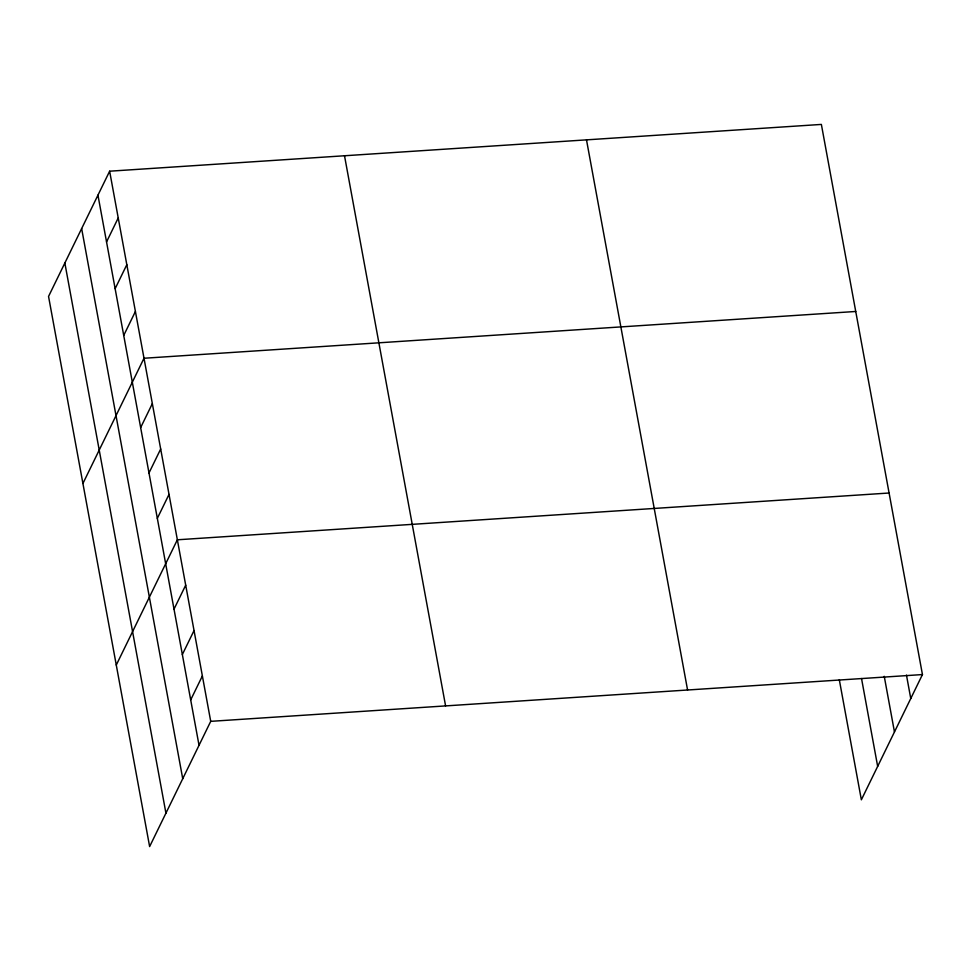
<?xml version="1.0" encoding="UTF-8"?>
<svg xmlns="http://www.w3.org/2000/svg" width="971" height="971" viewBox="0 0 971 971"><rect width="100%" height="100%" fill="white"/><g stroke="black" fill="none" stroke-linecap="round" stroke-linejoin="round"><path stroke-width="1.46" d="M109.638 171.199L48.55 296.434L149.631 846.578L210.719 721.344L109.638 171.199L821.369 124.422L922.45 674.566L861.362 799.801L839.308 679.749M106.543 241.925L118.219 217.965M115.136 288.678L126.813 264.719M123.718 335.444L135.406 311.485M82.923 483.485L143.999 358.25L855.742 311.473M140.649 427.592L152.338 403.633M148.988 472.986L160.676 449.027M157.326 518.368L169.015 494.409M116.277 665.038L177.353 539.791L889.096 493.013M174.015 609.145L185.692 585.185M182.354 654.527L194.03 630.567M190.692 699.909L202.369 675.95M210.719 721.344L922.45 674.566M906.465 675.1L910.762 698.525M884.241 676.314L894.461 731.94M861.532 678.535L877.663 766.374M586.496 139.86L687.577 690.005M344.511 155.761L445.592 705.905M97.95 195.159L199.031 745.303M81.649 228.586L182.73 778.73M64.851 263.02L165.932 813.164"/></g></svg>
